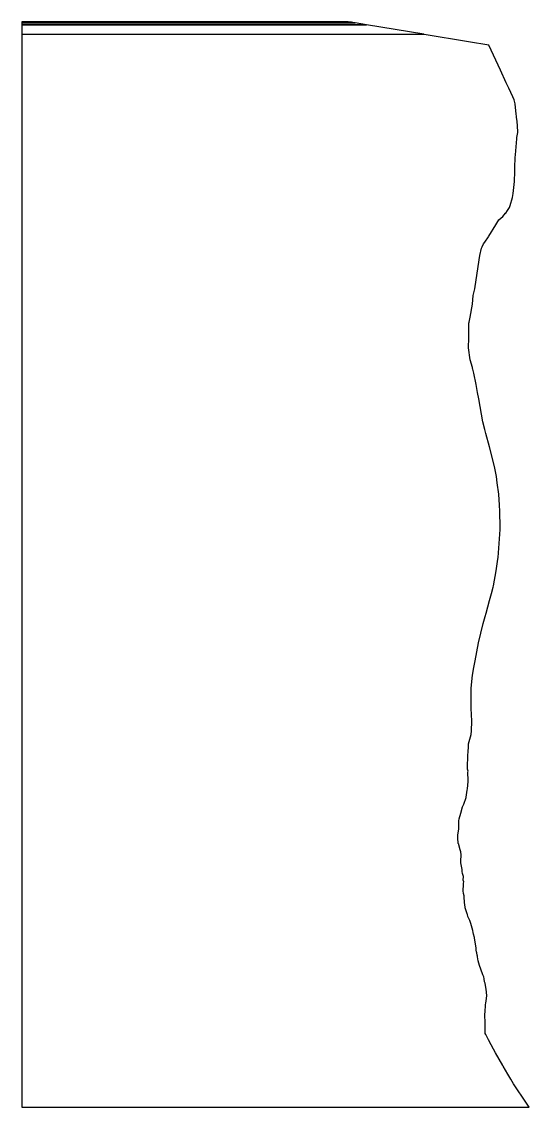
# Model space of a CAD drawing. Extents: x -56 to 30, y -92 to 92.
import ezdxf

# ---------------------------------------------------------------- set-up
doc = ezdxf.new("R2010")
doc.units = 0
doc.layers.add('40_120000', color=7, linetype='CONTINUOUS')

msp = doc.modelspace()

# ---------------------------------------------------------------- linework, layer by layer
at = {"layer": '40_120000', "color": 5}
for points in [[(-45.591, 91.873), (-0.359, 91.873), (-0.846, 91.954), (-56.17, 91.954), (-56.17, 91.873), (-45.591, 91.873)], [(-45.997, 91.827), (-0.087, 91.827), (-0.324, 91.867), (-56.17, 91.867), (-56.17, 91.827), (-45.997, 91.827)], [(-56.17, 91.80901), (-56.17, 91.762), (0.307, 91.762), (-0.079, 91.826), (-56.17, 91.826), (-56.17, 91.80901)], [(-56.17, 91.55501), (-56.17, 91.44), (2.229, 91.44), (0.336, 91.755), (-56.17, 91.755), (-56.17, 91.55501)], [(-56.17, 90.39301), (-56.17, 89.815), (11.967, 89.815), (2.258, 91.436), (-56.17, 91.436), (-56.17, 90.39301)], [(19.521, 88.55501), (12.019, 89.80701), (-56.17, 89.80701), (-56.17, -92.11401), (29.821, -92.11401), (28.422, -90.08401), (28.033, -89.499), (27.165, -88.123), (26.706, -87.36501), (26.18, -86.483), (25.41, -85.164), (25.332, -85.01401), (24.104, -82.88), (23.769, -82.26701), (23.387, -81.51601), (22.887, -80.701), (22.665, -80.23701), (22.439, -79.798), (22.335, -79.577), (22.363, -79.32301), (22.339, -78.367), (22.334, -77.81001), (22.296, -76.458), (22.282, -76.258), (22.337, -75.96001), (22.414, -74.748), (22.486, -74.40701), (22.524, -74.133), (22.627, -73.187), (22.523, -72.08601), (22.447, -71.827), (22.347, -71.081), (22.225, -70.82401), (22.162, -70.33), (22.104, -70), (21.978, -69.65401), (21.924, -69.46101), (21.412, -68.075), (21.152, -67.26801), (21.024, -66.594), (21.025, -66.46301), (20.976, -66.342), (20.926, -65.94801), (20.885, -65.777), (20.833, -65.469), (20.799, -65.15601), (20.562, -63.355), (20.549, -63.329), (20.388, -62.739), (20.291, -62.489), (20.232, -62.132), (19.904, -60.978), (19.895, -60.924), (19.77, -60.469), (19.435, -59.761), (19.358, -59.43), (19.287, -59.331), (19.009, -58.485), (18.934, -58.286), (18.885, -57.694), (18.859, -57.543), (18.786, -56.284), (18.684, -55.87), (18.604, -55.415), (18.703, -54.341), (18.699, -54.108), (18.708, -53.874), (18.641, -53.627), (18.678, -53.004), (18.501, -52.486), (18.508, -52.414), (18.455, -52.181), (18.44, -51.783), (18.235, -50.643), (18.233, -50.359), (18.281, -49.317), (18.203, -48.799), (18.135, -48.471), (17.885, -47.603), (17.865, -47.508), (17.798, -47.367), (17.745, -46.433), (17.717, -46.335), (17.714, -46.123), (17.735, -45.909), (17.897, -44.984), (17.888, -44.68), (17.892, -43.674), (17.883, -43.523), (17.924, -43.198), (18.215, -42.239), (18.519, -41.146), (18.733, -40.706), (19.143, -39.595), (19.155, -39.54), (19.299, -38.338), (19.336, -38.097), (19.447, -36.854), (19.466, -36.714), (19.438, -35.299), (19.447, -35.13), (19.374, -34.773), (19.358, -34.639), (19.373, -34.398), (19.343, -33.999), (19.427, -32.97), (19.42, -32.332), (19.484, -31.894), (19.518, -30.967), (19.552, -30.506), (19.961, -28.92), (20.029, -28.291), (20.031, -27.942), (20.088, -26.995), (20.104, -26.56), (20.047, -25.57), (20.051, -25.332), (19.96, -24.669), (19.953, -22.885), (19.999, -21.03), (20.188, -18.864), (20.403, -17.544), (20.669, -16.429), (21.21, -13.351), (22.008, -10.077), (22.33, -8.903), (22.515, -8.337), (23.071, -6.212), (23.4, -5.017), (23.685, -3.932), (23.733, -3.698), (24.195, -1.128), (24.514, 0.799), (24.559, 1.116), (24.879, 5.851), (24.887, 6.181), (24.841, 8.954), (24.766, 9.974), (24.656, 11.832), (24.383, 13.749), (24.248, 14.817), (23.917, 16.539), (23.078, 19.869), (22.471, 22.118), (22.305, 22.817), (21.958, 24.132), (21.249, 28.026), (21.044, 29.073), (20.827, 30.436), (20.439, 32.346), (20.26, 33.038), (20.218, 33.149), (20.188, 33.336), (19.834, 34.616), (19.502, 36.641), (19.596, 38.381), (19.592, 40.819), (19.615, 41.017), (19.828, 41.862), (20.228, 44.063), (20.316, 45.525), (20.607, 46.639), (20.673, 47.045), (21.456, 52.306), (21.743, 53.572), (21.853, 53.778), (22.063, 54.294), (22.293, 54.566), (22.892, 55.48), (22.969, 55.573), (24.153, 57.526), (24.345, 57.806), (24.685, 58.367), (25.341, 58.905), (25.789, 59.481), (25.834, 59.517), (26.112, 59.952), (26.452, 60.458), (26.608, 60.807), (26.983, 62.163), (27.108, 62.833), (27.306, 64.888), (27.402, 66.548), (27.373, 67.68301), (27.427, 68.453), (27.435, 68.955), (27.489, 69.362), (27.691, 72.07), (27.69, 72.304), (27.867, 73.177), (27.895, 73.34801), (27.783, 75.109), (27.683, 75.733), (27.671, 75.966), (27.627, 76.26601), (27.433, 78.02801), (27.242, 78.72501), (27.021, 79.192), (26.357, 80.68201), (25.914, 81.563), (24.936, 83.73601), (22.977, 87.97701), (19.521, 88.55501)]]:
    msp.add_lwpolyline(points, dxfattribs=at)

doc.saveas('drawing.dxf')
